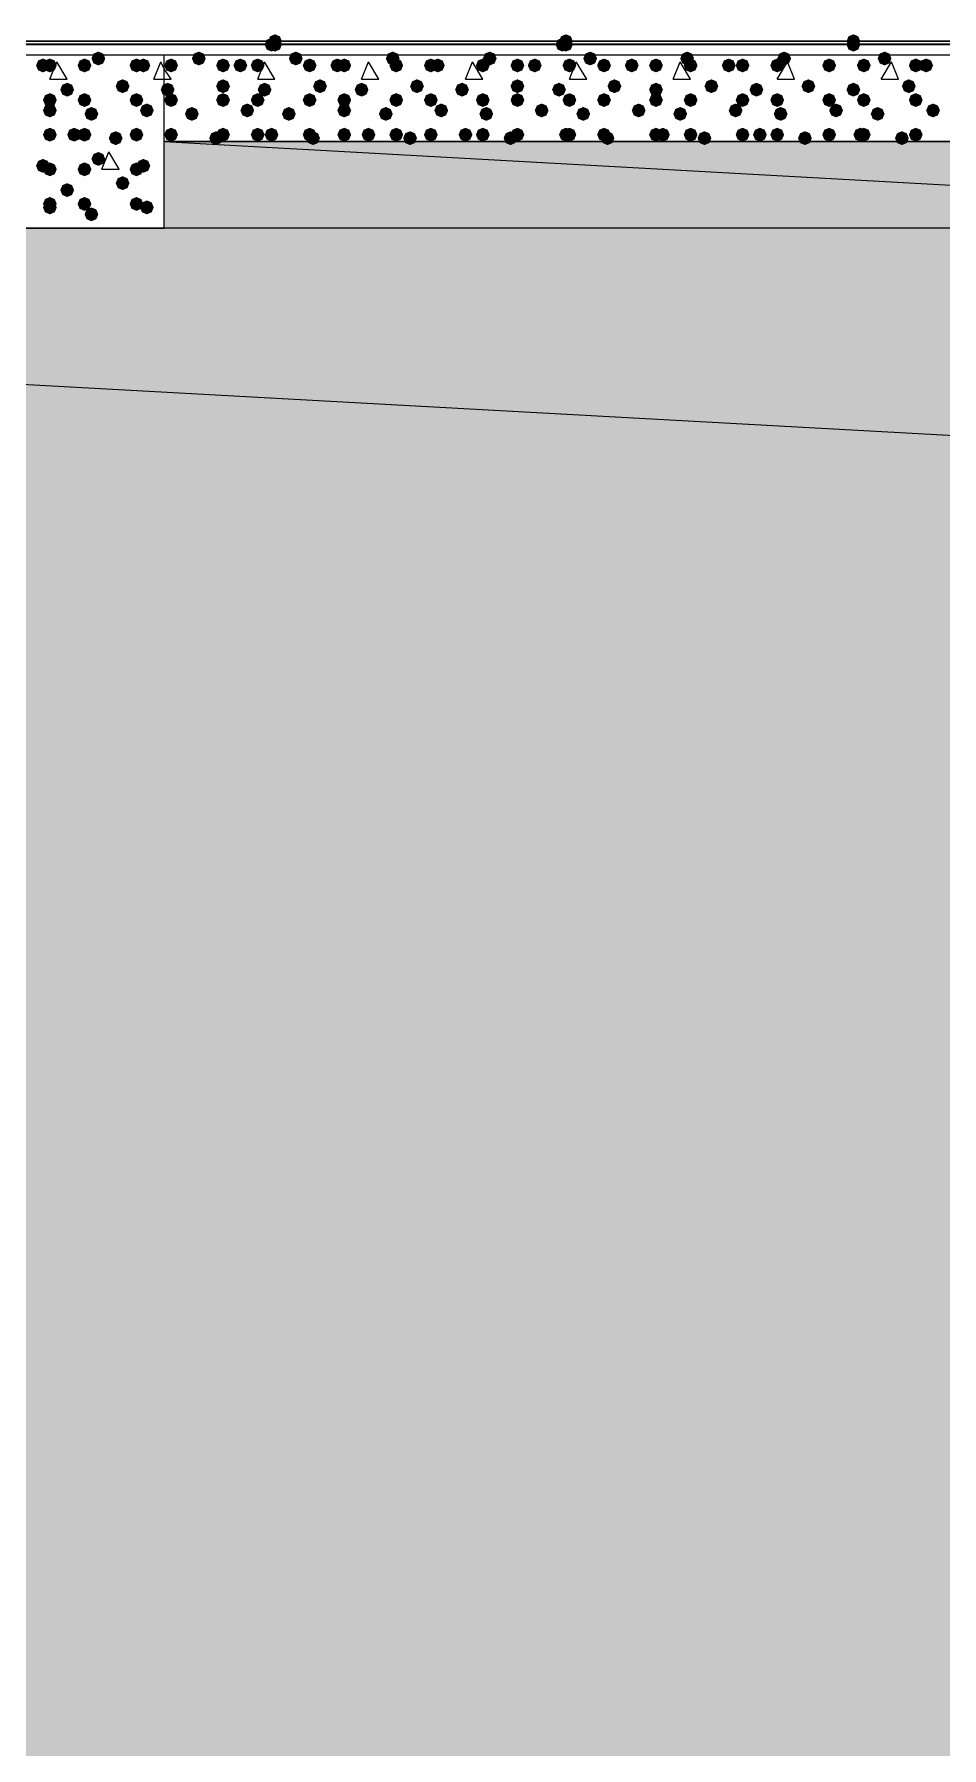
# Model space of a CAD drawing. Header units: millimetres. Extents: x 0 to 420, y 0 to 297.
# Drawn here: x 68.18 to 79.27, y 207.23 to 228.18 of the extents above; entities that cross this region are included whole.
import ezdxf

# ---------------------------------------------------------------- set-up
doc = ezdxf.new("R2010")
doc.units = ezdxf.units.MM
doc.layers.get('0').update_dxf_attribs({"linetype": 'CONTINUOUS'})

msp = doc.modelspace()

# ---------------------------------------------------------------- hatches: boundary and pattern name
at = {"true_color": 0x0000fe}
for points in [[(71.162333, 228.049667), (71.137463, 227.989871), (71.077667, 227.965), (71.017871, 227.989871), (70.993, 228.049667), (71.017871, 228.109462), (71.077667, 228.134333), (71.137462, 228.109463)], [(71.204667, 228.092), (71.179796, 228.032204), (71.12, 228.007333), (71.060204, 228.032204), (71.035333, 228.092), (71.060204, 228.151796), (71.12, 228.176667), (71.179796, 228.151796)], [(71.204667, 228.049667), (71.179796, 227.989871), (71.12, 227.965), (71.060204, 227.989871), (71.035333, 228.049667), (71.060204, 228.109462), (71.12, 228.134333), (71.179796, 228.109463)], [(71.204667, 228.049667), (71.179796, 227.989871), (71.12, 227.965), (71.060204, 227.989871), (71.035333, 228.049667), (71.060204, 228.109462), (71.12, 228.134333), (71.179796, 228.109463)], [(74.718333, 228.049667), (74.693463, 227.989871), (74.633667, 227.965), (74.573871, 227.989871), (74.549, 228.049667), (74.573871, 228.109462), (74.633667, 228.134333), (74.693462, 228.109463)], [(74.760667, 228.092), (74.735796, 228.032204), (74.676, 228.007333), (74.616204, 228.032204), (74.591333, 228.092), (74.616204, 228.151796), (74.676, 228.176667), (74.735796, 228.151796)], [(74.760667, 228.049667), (74.735796, 227.989871), (74.676, 227.965), (74.616204, 227.989871), (74.591333, 228.049667), (74.616204, 228.109462), (74.676, 228.134333), (74.735796, 228.109463)], [(74.760667, 228.049667), (74.735796, 227.989871), (74.676, 227.965), (74.616204, 227.989871), (74.591333, 228.049667), (74.616204, 228.109462), (74.676, 228.134333), (74.735796, 228.109463)], [(78.274333, 228.092), (78.249462, 228.032204), (78.189667, 228.007333), (78.129871, 228.032204), (78.105, 228.092), (78.129871, 228.151796), (78.189667, 228.176667), (78.249462, 228.151796)], [(78.274333, 228.049667), (78.249462, 227.989871), (78.189667, 227.965), (78.129871, 227.989871), (78.105, 228.049667), (78.129871, 228.109462), (78.189667, 228.134333), (78.249462, 228.109463)], [(78.274333, 228.049667), (78.249462, 227.989871), (78.189667, 227.965), (78.129871, 227.989871), (78.105, 228.049667), (78.129871, 228.109462), (78.189667, 228.134333), (78.249462, 228.109463)], [(78.274333, 228.049667), (78.249462, 227.989871), (78.189667, 227.965), (78.129871, 227.989871), (78.105, 228.049667), (78.129871, 228.109462), (78.189667, 228.134333), (78.249462, 228.109463)]]:
    msp.add_hatch(color=0, dxfattribs=at).paths.add_polyline_path(points, flags=0)
at = {"true_color": 0x000007}
h = msp.add_hatch(color=0, dxfattribs=at)
h.paths.add_polyline_path([(32.215667, 228.049667), (380.661333, 228.049667)], flags=0)
h.paths.add_polyline_path([(380.661333, 228.049667), (32.215667, 228.049667)], flags=0)
for points in [[(69.045667, 227.880333), (69.020796, 227.820537), (68.961, 227.795667), (68.901204, 227.820537), (68.876333, 227.880333), (68.901204, 227.940129), (68.961, 227.965), (69.020796, 227.940129)], [(68.368333, 227.795667), (68.343463, 227.735871), (68.283667, 227.711), (68.223871, 227.735871), (68.199, 227.795667), (68.223871, 227.855462), (68.283667, 227.880333), (68.343462, 227.855463)], [(68.453, 227.795667), (68.428129, 227.735871), (68.368333, 227.711), (68.308538, 227.735871), (68.283667, 227.795667), (68.308537, 227.855462), (68.368333, 227.880333), (68.428129, 227.855463)], [(68.876333, 227.795667), (68.851462, 227.735871), (68.791667, 227.711), (68.731871, 227.735871), (68.707, 227.795667), (68.731871, 227.855462), (68.791667, 227.880333), (68.851462, 227.855463)], [(69.511333, 227.795667), (69.486462, 227.735871), (69.426667, 227.711), (69.366871, 227.735871), (69.342, 227.795667), (69.366871, 227.855462), (69.426667, 227.880333), (69.486462, 227.855463)], [(69.596, 227.795667), (69.571129, 227.735871), (69.511333, 227.711), (69.451537, 227.735871), (69.426667, 227.795667), (69.451537, 227.855462), (69.511333, 227.880333), (69.571129, 227.855463)], [(68.664667, 227.499333), (68.639796, 227.439537), (68.58, 227.414667), (68.520204, 227.439537), (68.495333, 227.499333), (68.520204, 227.559129), (68.58, 227.584), (68.639796, 227.559129)], [(69.342, 227.541667), (69.317129, 227.481871), (69.257333, 227.457), (69.197538, 227.481871), (69.172667, 227.541667), (69.197537, 227.601462), (69.257333, 227.626333), (69.317129, 227.601463)], [(68.453, 227.372333), (68.428129, 227.312537), (68.368333, 227.287667), (68.308538, 227.312537), (68.283667, 227.372333), (68.308537, 227.432129), (68.368333, 227.457), (68.428129, 227.432129)], [(68.453, 227.245333), (68.428129, 227.185537), (68.368333, 227.160667), (68.308538, 227.185537), (68.283667, 227.245333), (68.308537, 227.305129), (68.368333, 227.33), (68.428129, 227.305129)], [(68.876333, 227.372333), (68.851462, 227.312537), (68.791667, 227.287667), (68.731871, 227.312537), (68.707, 227.372333), (68.731871, 227.432129), (68.791667, 227.457), (68.851462, 227.432129)], [(69.511333, 227.372333), (69.486462, 227.312537), (69.426667, 227.287667), (69.366871, 227.312537), (69.342, 227.372333), (69.366871, 227.432129), (69.426667, 227.457), (69.486462, 227.432129)], [(69.638333, 227.245333), (69.613463, 227.185537), (69.553667, 227.160667), (69.493871, 227.185537), (69.469, 227.245333), (69.493871, 227.305129), (69.553667, 227.33), (69.613462, 227.305129)], [(68.961, 227.203), (68.936129, 227.143204), (68.876333, 227.118333), (68.816537, 227.143204), (68.791667, 227.203), (68.816537, 227.262796), (68.876333, 227.287667), (68.936129, 227.262796)], [(68.453, 226.949), (68.428129, 226.889204), (68.368333, 226.864333), (68.308538, 226.889204), (68.283667, 226.949), (68.308537, 227.008796), (68.368333, 227.033667), (68.428129, 227.008796)], [(68.749333, 226.949), (68.724462, 226.889204), (68.664667, 226.864333), (68.604871, 226.889204), (68.58, 226.949), (68.604871, 227.008796), (68.664667, 227.033667), (68.724462, 227.008796)], [(68.876333, 226.949), (68.851462, 226.889204), (68.791667, 226.864333), (68.731871, 226.889204), (68.707, 226.949), (68.731871, 227.008796), (68.791667, 227.033667), (68.851462, 227.008796)], [(69.257333, 226.906667), (69.232463, 226.846871), (69.172667, 226.822), (69.112871, 226.846871), (69.088, 226.906667), (69.112871, 226.966462), (69.172667, 226.991333), (69.232462, 226.966463)], [(69.511333, 226.949), (69.486462, 226.889204), (69.426667, 226.864333), (69.366871, 226.889204), (69.342, 226.949), (69.366871, 227.008796), (69.426667, 227.033667), (69.486462, 227.008796)], [(69.045667, 226.652667), (69.020796, 226.592871), (68.961, 226.568), (68.901204, 226.592871), (68.876333, 226.652667), (68.901204, 226.712462), (68.961, 226.737333), (69.020796, 226.712463)], [(68.368333, 226.568), (68.343463, 226.508204), (68.283667, 226.483333), (68.223871, 226.508204), (68.199, 226.568), (68.223871, 226.627796), (68.283667, 226.652667), (68.343462, 226.627796)], [(68.453, 226.525667), (68.428129, 226.465871), (68.368333, 226.441), (68.308538, 226.465871), (68.283667, 226.525667), (68.308537, 226.585462), (68.368333, 226.610333), (68.428129, 226.585463)], [(68.876333, 226.525667), (68.851462, 226.465871), (68.791667, 226.441), (68.731871, 226.465871), (68.707, 226.525667), (68.731871, 226.585462), (68.791667, 226.610333), (68.851462, 226.585463)], [(69.511333, 226.525667), (69.486462, 226.465871), (69.426667, 226.441), (69.366871, 226.465871), (69.342, 226.525667), (69.366871, 226.585462), (69.426667, 226.610333), (69.486462, 226.585463)], [(69.596, 226.568), (69.571129, 226.508204), (69.511333, 226.483333), (69.451537, 226.508204), (69.426667, 226.568), (69.451537, 226.627796), (69.511333, 226.652667), (69.571129, 226.627796)], [(68.664667, 226.271667), (68.639796, 226.211871), (68.58, 226.187), (68.520204, 226.211871), (68.495333, 226.271667), (68.520204, 226.331462), (68.58, 226.356333), (68.639796, 226.331463)], [(69.342, 226.356333), (69.317129, 226.296537), (69.257333, 226.271667), (69.197538, 226.296537), (69.172667, 226.356333), (69.197537, 226.416129), (69.257333, 226.441), (69.317129, 226.416129)], [(68.453, 226.102333), (68.428129, 226.042537), (68.368333, 226.017667), (68.308538, 226.042537), (68.283667, 226.102333), (68.308537, 226.162129), (68.368333, 226.187), (68.428129, 226.162129)], [(68.453, 226.06), (68.428129, 226.000204), (68.368333, 225.975333), (68.308538, 226.000204), (68.283667, 226.06), (68.308537, 226.119796), (68.368333, 226.144667), (68.428129, 226.119796)], [(68.876333, 226.102333), (68.851462, 226.042537), (68.791667, 226.017667), (68.731871, 226.042537), (68.707, 226.102333), (68.731871, 226.162129), (68.791667, 226.187), (68.851462, 226.162129)], [(68.961, 225.975333), (68.936129, 225.915537), (68.876333, 225.890667), (68.816537, 225.915537), (68.791667, 225.975333), (68.816537, 226.035129), (68.876333, 226.06), (68.936129, 226.035129)], [(69.511333, 226.102333), (69.486462, 226.042537), (69.426667, 226.017667), (69.366871, 226.042537), (69.342, 226.102333), (69.366871, 226.162129), (69.426667, 226.187), (69.486462, 226.162129)], [(69.638333, 226.06), (69.613463, 226.000204), (69.553667, 225.975333), (69.493871, 226.000204), (69.469, 226.06), (69.493871, 226.119796), (69.553667, 226.144667), (69.613462, 226.119796)]]:
    msp.add_hatch(color=0, dxfattribs=at).paths.add_polyline_path(points, flags=0)
at = {"true_color": 0x000008}
for points in [[(70.273333, 227.880333), (70.248463, 227.820537), (70.188667, 227.795667), (70.128871, 227.820537), (70.104, 227.880333), (70.128871, 227.940129), (70.188667, 227.965), (70.248462, 227.940129)], [(71.458667, 227.880333), (71.433796, 227.820537), (71.374, 227.795667), (71.314204, 227.820537), (71.289333, 227.880333), (71.314204, 227.940129), (71.374, 227.965), (71.433796, 227.940129)], [(72.644, 227.880333), (72.619129, 227.820537), (72.559333, 227.795667), (72.499538, 227.820537), (72.474667, 227.880333), (72.499537, 227.940129), (72.559333, 227.965), (72.619129, 227.940129)], [(73.829333, 227.880333), (73.804462, 227.820537), (73.744667, 227.795667), (73.684871, 227.820537), (73.66, 227.880333), (73.684871, 227.940129), (73.744667, 227.965), (73.804462, 227.940129)], [(75.057, 227.880333), (75.032129, 227.820537), (74.972333, 227.795667), (74.912538, 227.820537), (74.887667, 227.880333), (74.912537, 227.940129), (74.972333, 227.965), (75.032129, 227.940129)], [(76.242333, 227.880333), (76.217463, 227.820537), (76.157667, 227.795667), (76.097871, 227.820537), (76.073, 227.880333), (76.097871, 227.940129), (76.157667, 227.965), (76.217462, 227.940129)], [(77.427667, 227.880333), (77.402796, 227.820537), (77.343, 227.795667), (77.283204, 227.820537), (77.258333, 227.880333), (77.283204, 227.940129), (77.343, 227.965), (77.402796, 227.940129)], [(78.655333, 227.880333), (78.630463, 227.820537), (78.570667, 227.795667), (78.510871, 227.820537), (78.486, 227.880333), (78.510871, 227.940129), (78.570667, 227.965), (78.630462, 227.940129)], [(69.934667, 227.795667), (69.909796, 227.735871), (69.85, 227.711), (69.790204, 227.735871), (69.765333, 227.795667), (69.790204, 227.855462), (69.85, 227.880333), (69.909796, 227.855463)], [(70.569667, 227.795667), (70.544796, 227.735871), (70.485, 227.711), (70.425204, 227.735871), (70.400333, 227.795667), (70.425204, 227.855462), (70.485, 227.880333), (70.544796, 227.855463)], [(70.781333, 227.795667), (70.756462, 227.735871), (70.696667, 227.711), (70.636871, 227.735871), (70.612, 227.795667), (70.636871, 227.855462), (70.696667, 227.880333), (70.756462, 227.855463)], [(70.993, 227.795667), (70.968129, 227.735871), (70.908333, 227.711), (70.848537, 227.735871), (70.823667, 227.795667), (70.848537, 227.855462), (70.908333, 227.880333), (70.968129, 227.855463)], [(71.628, 227.795667), (71.603129, 227.735871), (71.543333, 227.711), (71.483537, 227.735871), (71.458667, 227.795667), (71.483537, 227.855462), (71.543333, 227.880333), (71.603129, 227.855463)], [(71.966667, 227.795667), (71.941796, 227.735871), (71.882, 227.711), (71.822204, 227.735871), (71.797333, 227.795667), (71.822204, 227.855462), (71.882, 227.880333), (71.941796, 227.855463)], [(72.051333, 227.795667), (72.026462, 227.735871), (71.966667, 227.711), (71.906871, 227.735871), (71.882, 227.795667), (71.906871, 227.855462), (71.966667, 227.880333), (72.026462, 227.855463)], [(72.686333, 227.795667), (72.661462, 227.735871), (72.601667, 227.711), (72.541871, 227.735871), (72.517, 227.795667), (72.541871, 227.855462), (72.601667, 227.880333), (72.661462, 227.855463)], [(73.109667, 227.795667), (73.084796, 227.735871), (73.025, 227.711), (72.965204, 227.735871), (72.940333, 227.795667), (72.965204, 227.855462), (73.025, 227.880333), (73.084796, 227.855463)], [(73.194333, 227.795667), (73.169462, 227.735871), (73.109667, 227.711), (73.049871, 227.735871), (73.025, 227.795667), (73.049871, 227.855462), (73.109667, 227.880333), (73.169462, 227.855463)], [(73.744667, 227.795667), (73.719796, 227.735871), (73.66, 227.711), (73.600204, 227.735871), (73.575333, 227.795667), (73.600204, 227.855462), (73.66, 227.880333), (73.719796, 227.855463)], [(74.168, 227.795667), (74.143129, 227.735871), (74.083333, 227.711), (74.023537, 227.735871), (73.998667, 227.795667), (74.023537, 227.855462), (74.083333, 227.880333), (74.143129, 227.855463)], [(74.379667, 227.795667), (74.354796, 227.735871), (74.295, 227.711), (74.235204, 227.735871), (74.210333, 227.795667), (74.235204, 227.855462), (74.295, 227.880333), (74.354796, 227.855463)], [(74.803, 227.795667), (74.778129, 227.735871), (74.718333, 227.711), (74.658537, 227.735871), (74.633667, 227.795667), (74.658537, 227.855462), (74.718333, 227.880333), (74.778129, 227.855463)], [(75.226333, 227.795667), (75.201462, 227.735871), (75.141667, 227.711), (75.081871, 227.735871), (75.057, 227.795667), (75.081871, 227.855462), (75.141667, 227.880333), (75.201462, 227.855463)], [(75.565, 227.795667), (75.540129, 227.735871), (75.480333, 227.711), (75.420538, 227.735871), (75.395667, 227.795667), (75.420537, 227.855462), (75.480333, 227.880333), (75.540129, 227.855463)], [(75.861333, 227.795667), (75.836462, 227.735871), (75.776667, 227.711), (75.716871, 227.735871), (75.692, 227.795667), (75.716871, 227.855462), (75.776667, 227.880333), (75.836462, 227.855463)], [(76.284667, 227.795667), (76.259796, 227.735871), (76.2, 227.711), (76.140204, 227.735871), (76.115333, 227.795667), (76.140204, 227.855462), (76.2, 227.880333), (76.259796, 227.855463)], [(76.750333, 227.795667), (76.725463, 227.735871), (76.665667, 227.711), (76.605871, 227.735871), (76.581, 227.795667), (76.605871, 227.855462), (76.665667, 227.880333), (76.725462, 227.855463)], [(76.919667, 227.795667), (76.894796, 227.735871), (76.835, 227.711), (76.775204, 227.735871), (76.750333, 227.795667), (76.775204, 227.855462), (76.835, 227.880333), (76.894796, 227.855463)], [(77.343, 227.795667), (77.318129, 227.735871), (77.258333, 227.711), (77.198538, 227.735871), (77.173667, 227.795667), (77.198537, 227.855462), (77.258333, 227.880333), (77.318129, 227.855463)], [(77.978, 227.795667), (77.953129, 227.735871), (77.893333, 227.711), (77.833537, 227.735871), (77.808667, 227.795667), (77.833537, 227.855462), (77.893333, 227.880333), (77.953129, 227.855463)], [(77.978, 227.795667), (77.953129, 227.735871), (77.893333, 227.711), (77.833537, 227.735871), (77.808667, 227.795667), (77.833537, 227.855462), (77.893333, 227.880333), (77.953129, 227.855463)], [(78.401333, 227.795667), (78.376463, 227.735871), (78.316667, 227.711), (78.256871, 227.735871), (78.232, 227.795667), (78.256871, 227.855462), (78.316667, 227.880333), (78.376462, 227.855463)], [(79.036333, 227.795667), (79.011462, 227.735871), (78.951667, 227.711), (78.891871, 227.735871), (78.867, 227.795667), (78.891871, 227.855462), (78.951667, 227.880333), (79.011462, 227.855463)], [(79.163333, 227.795667), (79.138463, 227.735871), (79.078667, 227.711), (79.018871, 227.735871), (78.994, 227.795667), (79.018871, 227.855462), (79.078667, 227.880333), (79.138462, 227.855463)], [(69.892333, 227.499333), (69.867463, 227.439537), (69.807667, 227.414667), (69.747871, 227.439537), (69.723, 227.499333), (69.747871, 227.559129), (69.807667, 227.584), (69.867462, 227.559129)], [(70.569667, 227.541667), (70.544796, 227.481871), (70.485, 227.457), (70.425204, 227.481871), (70.400333, 227.541667), (70.425204, 227.601462), (70.485, 227.626333), (70.544796, 227.601463)], [(71.077667, 227.499333), (71.052796, 227.439537), (70.993, 227.414667), (70.933204, 227.439537), (70.908333, 227.499333), (70.933204, 227.559129), (70.993, 227.584), (71.052796, 227.559129)], [(71.755, 227.541667), (71.730129, 227.481871), (71.670333, 227.457), (71.610538, 227.481871), (71.585667, 227.541667), (71.610537, 227.601462), (71.670333, 227.626333), (71.730129, 227.601463)], [(72.263, 227.499333), (72.238129, 227.439537), (72.178333, 227.414667), (72.118538, 227.439537), (72.093667, 227.499333), (72.118537, 227.559129), (72.178333, 227.584), (72.238129, 227.559129)], [(72.940333, 227.541667), (72.915463, 227.481871), (72.855667, 227.457), (72.795871, 227.481871), (72.771, 227.541667), (72.795871, 227.601462), (72.855667, 227.626333), (72.915462, 227.601463)], [(73.490667, 227.499333), (73.465796, 227.439537), (73.406, 227.414667), (73.346204, 227.439537), (73.321333, 227.499333), (73.346204, 227.559129), (73.406, 227.584), (73.465796, 227.559129)], [(74.168, 227.541667), (74.143129, 227.481871), (74.083333, 227.457), (74.023537, 227.481871), (73.998667, 227.541667), (74.023537, 227.601462), (74.083333, 227.626333), (74.143129, 227.601463)], [(74.676, 227.499333), (74.651129, 227.439537), (74.591333, 227.414667), (74.531537, 227.439537), (74.506667, 227.499333), (74.531537, 227.559129), (74.591333, 227.584), (74.651129, 227.559129)], [(75.353333, 227.541667), (75.328463, 227.481871), (75.268667, 227.457), (75.208871, 227.481871), (75.184, 227.541667), (75.208871, 227.601462), (75.268667, 227.626333), (75.328462, 227.601463)], [(75.861333, 227.499333), (75.836462, 227.439537), (75.776667, 227.414667), (75.716871, 227.439537), (75.692, 227.499333), (75.716871, 227.559129), (75.776667, 227.584), (75.836462, 227.559129)], [(76.538667, 227.541667), (76.513796, 227.481871), (76.454, 227.457), (76.394204, 227.481871), (76.369333, 227.541667), (76.394204, 227.601462), (76.454, 227.626333), (76.513796, 227.601463)], [(77.089, 227.499333), (77.064129, 227.439537), (77.004333, 227.414667), (76.944538, 227.439537), (76.919667, 227.499333), (76.944537, 227.559129), (77.004333, 227.584), (77.064129, 227.559129)], [(77.724, 227.541667), (77.699129, 227.481871), (77.639333, 227.457), (77.579538, 227.481871), (77.554667, 227.541667), (77.579537, 227.601462), (77.639333, 227.626333), (77.699129, 227.601463)], [(78.274333, 227.499333), (78.249462, 227.439537), (78.189667, 227.414667), (78.129871, 227.439537), (78.105, 227.499333), (78.129871, 227.559129), (78.189667, 227.584), (78.249462, 227.559129)], [(78.951667, 227.541667), (78.926796, 227.481871), (78.867, 227.457), (78.807204, 227.481871), (78.782333, 227.541667), (78.807204, 227.601462), (78.867, 227.626333), (78.926796, 227.601463)], [(69.934667, 227.372333), (69.909796, 227.312537), (69.85, 227.287667), (69.790204, 227.312537), (69.765333, 227.372333), (69.790204, 227.432129), (69.85, 227.457), (69.909796, 227.432129)], [(70.569667, 227.372333), (70.544796, 227.312537), (70.485, 227.287667), (70.425204, 227.312537), (70.400333, 227.372333), (70.425204, 227.432129), (70.485, 227.457), (70.544796, 227.432129)], [(70.866, 227.245333), (70.841129, 227.185537), (70.781333, 227.160667), (70.721537, 227.185537), (70.696667, 227.245333), (70.721537, 227.305129), (70.781333, 227.33), (70.841129, 227.305129)], [(70.993, 227.372333), (70.968129, 227.312537), (70.908333, 227.287667), (70.848537, 227.312537), (70.823667, 227.372333), (70.848537, 227.432129), (70.908333, 227.457), (70.968129, 227.432129)], [(71.628, 227.372333), (71.603129, 227.312537), (71.543333, 227.287667), (71.483537, 227.312537), (71.458667, 227.372333), (71.483537, 227.432129), (71.543333, 227.457), (71.603129, 227.432129)], [(72.051333, 227.372333), (72.026462, 227.312537), (71.966667, 227.287667), (71.906871, 227.312537), (71.882, 227.372333), (71.906871, 227.432129), (71.966667, 227.457), (72.026462, 227.432129)], [(72.051333, 227.245333), (72.026462, 227.185537), (71.966667, 227.160667), (71.906871, 227.185537), (71.882, 227.245333), (71.906871, 227.305129), (71.966667, 227.33), (72.026462, 227.305129)], [(72.686333, 227.372333), (72.661462, 227.312537), (72.601667, 227.287667), (72.541871, 227.312537), (72.517, 227.372333), (72.541871, 227.432129), (72.601667, 227.457), (72.661462, 227.432129)], [(73.109667, 227.372333), (73.084796, 227.312537), (73.025, 227.287667), (72.965204, 227.312537), (72.940333, 227.372333), (72.965204, 227.432129), (73.025, 227.457), (73.084796, 227.432129)], [(73.236667, 227.245333), (73.211796, 227.185537), (73.152, 227.160667), (73.092204, 227.185537), (73.067333, 227.245333), (73.092204, 227.305129), (73.152, 227.33), (73.211796, 227.305129)], [(73.744667, 227.372333), (73.719796, 227.312537), (73.66, 227.287667), (73.600204, 227.312537), (73.575333, 227.372333), (73.600204, 227.432129), (73.66, 227.457), (73.719796, 227.432129)], [(74.168, 227.372333), (74.143129, 227.312537), (74.083333, 227.287667), (74.023537, 227.312537), (73.998667, 227.372333), (74.023537, 227.432129), (74.083333, 227.457), (74.143129, 227.432129)], [(74.464333, 227.245333), (74.439462, 227.185537), (74.379667, 227.160667), (74.319871, 227.185537), (74.295, 227.245333), (74.319871, 227.305129), (74.379667, 227.33), (74.439462, 227.305129)], [(74.803, 227.372333), (74.778129, 227.312537), (74.718333, 227.287667), (74.658537, 227.312537), (74.633667, 227.372333), (74.658537, 227.432129), (74.718333, 227.457), (74.778129, 227.432129)], [(75.226333, 227.372333), (75.201462, 227.312537), (75.141667, 227.287667), (75.081871, 227.312537), (75.057, 227.372333), (75.081871, 227.432129), (75.141667, 227.457), (75.201462, 227.432129)], [(75.649667, 227.245333), (75.624796, 227.185537), (75.565, 227.160667), (75.505204, 227.185537), (75.480333, 227.245333), (75.505204, 227.305129), (75.565, 227.33), (75.624796, 227.305129)], [(75.861333, 227.372333), (75.836462, 227.312537), (75.776667, 227.287667), (75.716871, 227.312537), (75.692, 227.372333), (75.716871, 227.432129), (75.776667, 227.457), (75.836462, 227.432129)], [(76.284667, 227.372333), (76.259796, 227.312537), (76.2, 227.287667), (76.140204, 227.312537), (76.115333, 227.372333), (76.140204, 227.432129), (76.2, 227.457), (76.259796, 227.432129)], [(76.835, 227.245333), (76.810129, 227.185537), (76.750333, 227.160667), (76.690538, 227.185537), (76.665667, 227.245333), (76.690537, 227.305129), (76.750333, 227.33), (76.810129, 227.305129)], [(76.919667, 227.372333), (76.894796, 227.312537), (76.835, 227.287667), (76.775204, 227.312537), (76.750333, 227.372333), (76.775204, 227.432129), (76.835, 227.457), (76.894796, 227.432129)], [(77.343, 227.372333), (77.318129, 227.312537), (77.258333, 227.287667), (77.198538, 227.312537), (77.173667, 227.372333), (77.198537, 227.432129), (77.258333, 227.457), (77.318129, 227.432129)], [(77.978, 227.372333), (77.953129, 227.312537), (77.893333, 227.287667), (77.833537, 227.312537), (77.808667, 227.372333), (77.833537, 227.432129), (77.893333, 227.457), (77.953129, 227.432129)], [(78.062667, 227.245333), (78.037796, 227.185537), (77.978, 227.160667), (77.918204, 227.185537), (77.893333, 227.245333), (77.918204, 227.305129), (77.978, 227.33), (78.037796, 227.305129)], [(78.401333, 227.372333), (78.376463, 227.312537), (78.316667, 227.287667), (78.256871, 227.312537), (78.232, 227.372333), (78.256871, 227.432129), (78.316667, 227.457), (78.376462, 227.432129)], [(79.036333, 227.372333), (79.011462, 227.312537), (78.951667, 227.287667), (78.891871, 227.312537), (78.867, 227.372333), (78.891871, 227.432129), (78.951667, 227.457), (79.011462, 227.432129)], [(79.248, 227.245333), (79.223129, 227.185537), (79.163333, 227.160667), (79.103538, 227.185537), (79.078667, 227.245333), (79.103537, 227.305129), (79.163333, 227.33), (79.223129, 227.305129)], [(70.188667, 227.203), (70.163796, 227.143204), (70.104, 227.118333), (70.044204, 227.143204), (70.019333, 227.203), (70.044204, 227.262796), (70.104, 227.287667), (70.163796, 227.262796)], [(71.374, 227.203), (71.349129, 227.143204), (71.289333, 227.118333), (71.229538, 227.143204), (71.204667, 227.203), (71.229537, 227.262796), (71.289333, 227.287667), (71.349129, 227.262796)], [(72.559333, 227.203), (72.534462, 227.143204), (72.474667, 227.118333), (72.414871, 227.143204), (72.39, 227.203), (72.414871, 227.262796), (72.474667, 227.287667), (72.534462, 227.262796)], [(73.787, 227.203), (73.762129, 227.143204), (73.702333, 227.118333), (73.642538, 227.143204), (73.617667, 227.203), (73.642537, 227.262796), (73.702333, 227.287667), (73.762129, 227.262796)], [(74.972333, 227.203), (74.947463, 227.143204), (74.887667, 227.118333), (74.827871, 227.143204), (74.803, 227.203), (74.827871, 227.262796), (74.887667, 227.287667), (74.947462, 227.262796)], [(76.157667, 227.203), (76.132796, 227.143204), (76.073, 227.118333), (76.013204, 227.143204), (75.988333, 227.203), (76.013204, 227.262796), (76.073, 227.287667), (76.132796, 227.262796)], [(77.385333, 227.203), (77.360463, 227.143204), (77.300667, 227.118333), (77.240871, 227.143204), (77.216, 227.203), (77.240871, 227.262796), (77.300667, 227.287667), (77.360462, 227.262796)], [(78.570667, 227.203), (78.545796, 227.143204), (78.486, 227.118333), (78.426204, 227.143204), (78.401333, 227.203), (78.426204, 227.262796), (78.486, 227.287667), (78.545796, 227.262796)], [(69.934667, 226.949), (69.909796, 226.889204), (69.85, 226.864333), (69.790204, 226.889204), (69.765333, 226.949), (69.790204, 227.008796), (69.85, 227.033667), (69.909796, 227.008796)], [(69.934667, 226.949), (69.909796, 226.889204), (69.85, 226.864333), (69.790204, 226.889204), (69.765333, 226.949), (69.790204, 227.008796), (69.85, 227.033667), (69.909796, 227.008796)], [(70.485, 226.906667), (70.460129, 226.846871), (70.400333, 226.822), (70.340538, 226.846871), (70.315667, 226.906667), (70.340537, 226.966462), (70.400333, 226.991333), (70.460129, 226.966463)], [(70.569667, 226.949), (70.544796, 226.889204), (70.485, 226.864333), (70.425204, 226.889204), (70.400333, 226.949), (70.425204, 227.008796), (70.485, 227.033667), (70.544796, 227.008796)], [(70.993, 226.949), (70.968129, 226.889204), (70.908333, 226.864333), (70.848537, 226.889204), (70.823667, 226.949), (70.848537, 227.008796), (70.908333, 227.033667), (70.968129, 227.008796)], [(71.162333, 226.949), (71.137463, 226.889204), (71.077667, 226.864333), (71.017871, 226.889204), (70.993, 226.949), (71.017871, 227.008796), (71.077667, 227.033667), (71.137462, 227.008796)], [(71.628, 226.949), (71.603129, 226.889204), (71.543333, 226.864333), (71.483537, 226.889204), (71.458667, 226.949), (71.483537, 227.008796), (71.543333, 227.033667), (71.603129, 227.008796)], [(71.670333, 226.906667), (71.645463, 226.846871), (71.585667, 226.822), (71.525871, 226.846871), (71.501, 226.906667), (71.525871, 226.966462), (71.585667, 226.991333), (71.645462, 226.966463)], [(72.051333, 226.949), (72.026462, 226.889204), (71.966667, 226.864333), (71.906871, 226.889204), (71.882, 226.949), (71.906871, 227.008796), (71.966667, 227.033667), (72.026462, 227.008796)], [(72.347667, 226.949), (72.322796, 226.889204), (72.263, 226.864333), (72.203204, 226.889204), (72.178333, 226.949), (72.203204, 227.008796), (72.263, 227.033667), (72.322796, 227.008796)], [(72.686333, 226.949), (72.661462, 226.889204), (72.601667, 226.864333), (72.541871, 226.889204), (72.517, 226.949), (72.541871, 227.008796), (72.601667, 227.033667), (72.661462, 227.008796)], [(72.855667, 226.906667), (72.830796, 226.846871), (72.771, 226.822), (72.711204, 226.846871), (72.686333, 226.906667), (72.711204, 226.966462), (72.771, 226.991333), (72.830796, 226.966463)], [(73.109667, 226.949), (73.084796, 226.889204), (73.025, 226.864333), (72.965204, 226.889204), (72.940333, 226.949), (72.965204, 227.008796), (73.025, 227.033667), (73.084796, 227.008796)], [(73.533, 226.949), (73.508129, 226.889204), (73.448333, 226.864333), (73.388537, 226.889204), (73.363667, 226.949), (73.388537, 227.008796), (73.448333, 227.033667), (73.508129, 227.008796)], [(73.744667, 226.949), (73.719796, 226.889204), (73.66, 226.864333), (73.600204, 226.889204), (73.575333, 226.949), (73.600204, 227.008796), (73.66, 227.033667), (73.719796, 227.008796)], [(74.083333, 226.906667), (74.058463, 226.846871), (73.998667, 226.822), (73.938871, 226.846871), (73.914, 226.906667), (73.938871, 226.966462), (73.998667, 226.991333), (74.058462, 226.966463)], [(74.168, 226.949), (74.143129, 226.889204), (74.083333, 226.864333), (74.023537, 226.889204), (73.998667, 226.949), (74.023537, 227.008796), (74.083333, 227.033667), (74.143129, 227.008796)], [(74.760667, 226.949), (74.735796, 226.889204), (74.676, 226.864333), (74.616204, 226.889204), (74.591333, 226.949), (74.616204, 227.008796), (74.676, 227.033667), (74.735796, 227.008796)], [(74.803, 226.949), (74.778129, 226.889204), (74.718333, 226.864333), (74.658537, 226.889204), (74.633667, 226.949), (74.658537, 227.008796), (74.718333, 227.033667), (74.778129, 227.008796)], [(75.226333, 226.949), (75.201462, 226.889204), (75.141667, 226.864333), (75.081871, 226.889204), (75.057, 226.949), (75.081871, 227.008796), (75.141667, 227.033667), (75.201462, 227.008796)], [(75.268667, 226.906667), (75.243796, 226.846871), (75.184, 226.822), (75.124204, 226.846871), (75.099333, 226.906667), (75.124204, 226.966462), (75.184, 226.991333), (75.243796, 226.966463)], [(75.861333, 226.949), (75.836462, 226.889204), (75.776667, 226.864333), (75.716871, 226.889204), (75.692, 226.949), (75.716871, 227.008796), (75.776667, 227.033667), (75.836462, 227.008796)], [(75.946, 226.949), (75.921129, 226.889204), (75.861333, 226.864333), (75.801537, 226.889204), (75.776667, 226.949), (75.801537, 227.008796), (75.861333, 227.033667), (75.921129, 227.008796)], [(76.284667, 226.949), (76.259796, 226.889204), (76.2, 226.864333), (76.140204, 226.889204), (76.115333, 226.949), (76.140204, 227.008796), (76.2, 227.033667), (76.259796, 227.008796)], [(76.454, 226.906667), (76.429129, 226.846871), (76.369333, 226.822), (76.309538, 226.846871), (76.284667, 226.906667), (76.309537, 226.966462), (76.369333, 226.991333), (76.429129, 226.966463)], [(76.919667, 226.949), (76.894796, 226.889204), (76.835, 226.864333), (76.775204, 226.889204), (76.750333, 226.949), (76.775204, 227.008796), (76.835, 227.033667), (76.894796, 227.008796)], [(77.131333, 226.949), (77.106462, 226.889204), (77.046667, 226.864333), (76.986871, 226.889204), (76.962, 226.949), (76.986871, 227.008796), (77.046667, 227.033667), (77.106462, 227.008796)], [(77.343, 226.949), (77.318129, 226.889204), (77.258333, 226.864333), (77.198538, 226.889204), (77.173667, 226.949), (77.198537, 227.008796), (77.258333, 227.033667), (77.318129, 227.008796)], [(77.681667, 226.906667), (77.656796, 226.846871), (77.597, 226.822), (77.537204, 226.846871), (77.512333, 226.906667), (77.537204, 226.966462), (77.597, 226.991333), (77.656796, 226.966463)], [(77.978, 226.949), (77.953129, 226.889204), (77.893333, 226.864333), (77.833537, 226.889204), (77.808667, 226.949), (77.833537, 227.008796), (77.893333, 227.033667), (77.953129, 227.008796)], [(78.359, 226.949), (78.334129, 226.889204), (78.274333, 226.864333), (78.214538, 226.889204), (78.189667, 226.949), (78.214537, 227.008796), (78.274333, 227.033667), (78.334129, 227.008796)], [(78.401333, 226.949), (78.376463, 226.889204), (78.316667, 226.864333), (78.256871, 226.889204), (78.232, 226.949), (78.256871, 227.008796), (78.316667, 227.033667), (78.376462, 227.008796)], [(78.867, 226.906667), (78.842129, 226.846871), (78.782333, 226.822), (78.722538, 226.846871), (78.697667, 226.906667), (78.722537, 226.966462), (78.782333, 226.991333), (78.842129, 226.966463)], [(79.036333, 226.949), (79.011462, 226.889204), (78.951667, 226.864333), (78.891871, 226.889204), (78.867, 226.949), (78.891871, 227.008796), (78.951667, 227.033667), (79.011462, 227.008796)]]:
    msp.add_hatch(color=0, dxfattribs=at).paths.add_polyline_path(points, flags=0)
h = msp.add_hatch(color=0, dxfattribs=at)
h.paths.add_polyline_path([(88.857667, 226.864333), (69.765333, 226.864333), (88.857667, 225.806)], flags=0)
h.paths.add_polyline_path([(69.765333, 226.864333), (88.857667, 225.806), (69.765333, 225.806)], flags=0)
h = msp.add_hatch(color=0, dxfattribs=at)
h.paths.add_polyline_path([(379.518333, 225.806), (33.401, 225.806), (379.518333, 206.756)], flags=0)
h.paths.add_polyline_path([(33.401, 225.806), (379.518333, 206.756), (33.401, 206.756)], flags=0)

# ---------------------------------------------------------------- linework, layer by layer
at = {"color": 0, "true_color": 0x000007}
for points in [[(380.703667, 228.092), (32.173333, 228.092), (32.173333, 228.049667)], [(380.703667, 228.092), (32.215667, 228.092), (380.703667, 228.092), (32.215667, 228.049667)], [(32.215667, 228.049667), (380.703667, 228.049667)], [(32.215667, 228.049667), (380.661333, 228.049667), (380.703667, 228.049667)], [(32.215667, 228.049667), (380.661333, 228.049667)], [(88.857667, 227.922667), (69.765333, 227.922667)], [(68.368333, 227.626333), (68.453, 227.838)], [(68.58, 227.626333), (68.453, 227.838)], [(69.638333, 227.626333), (69.723, 227.838)], [(69.765333, 227.753333), (69.723, 227.838)], [(68.368333, 227.626333), (68.58, 227.626333)], [(69.638333, 227.626333), (69.765333, 227.626333)], [(69.003333, 226.525667), (69.088, 226.737333)], [(69.215, 226.525667), (69.088, 226.737333)], [(69.765333, 226.864333), (88.857667, 226.864333)], [(69.003333, 226.525667), (69.215, 226.525667)]]:
    msp.add_lwpolyline(points, dxfattribs=at)
for points in [[(32.215667, 228.049667), (380.703667, 228.049667)], [(32.215667, 228.049667), (380.661333, 228.049667)], [(380.661333, 228.049667), (32.215667, 228.049667)], [(67.648667, 227.922667), (67.648667, 225.806), (69.765333, 225.806), (69.765333, 227.922667)]]:
    msp.add_lwpolyline(points, close=True, dxfattribs=at)
at = {"color": 0, "true_color": 0x000008}
for points in [[(69.85, 227.626333), (69.765333, 227.753333)], [(70.908333, 227.626333), (70.993, 227.838)], [(71.12, 227.626333), (70.993, 227.838)], [(72.178333, 227.626333), (72.263, 227.838)], [(72.39, 227.626333), (72.263, 227.838)], [(73.448333, 227.626333), (73.533, 227.838)], [(73.66, 227.626333), (73.533, 227.838)], [(74.718333, 227.626333), (74.803, 227.838)], [(74.93, 227.626333), (74.803, 227.838)], [(75.988333, 227.626333), (76.073, 227.838)], [(76.2, 227.626333), (76.073, 227.838)], [(77.258333, 227.626333), (77.385333, 227.838)], [(77.47, 227.626333), (77.385333, 227.838)], [(78.528333, 227.626333), (78.655333, 227.838)], [(78.74, 227.626333), (78.655333, 227.838)], [(69.765333, 227.626333), (69.85, 227.626333)], [(70.908333, 227.626333), (71.12, 227.626333)], [(72.178333, 227.626333), (72.39, 227.626333)], [(73.448333, 227.626333), (73.66, 227.626333)], [(74.718333, 227.626333), (74.93, 227.626333)], [(75.988333, 227.626333), (76.2, 227.626333)], [(77.258333, 227.626333), (77.47, 227.626333)], [(78.528333, 227.626333), (78.74, 227.626333)]]:
    msp.add_lwpolyline(points, dxfattribs=at)
for points in [[(88.857667, 226.864333), (69.765333, 226.864333), (88.857667, 225.806)], [(69.765333, 226.864333), (88.857667, 225.806), (69.765333, 225.806)], [(379.518333, 225.806), (33.401, 225.806), (379.518333, 206.756)], [(33.401, 225.806), (379.518333, 206.756), (33.401, 206.756)]]:
    msp.add_lwpolyline(points, close=True, dxfattribs=at)

doc.saveas('drawing.dxf')
